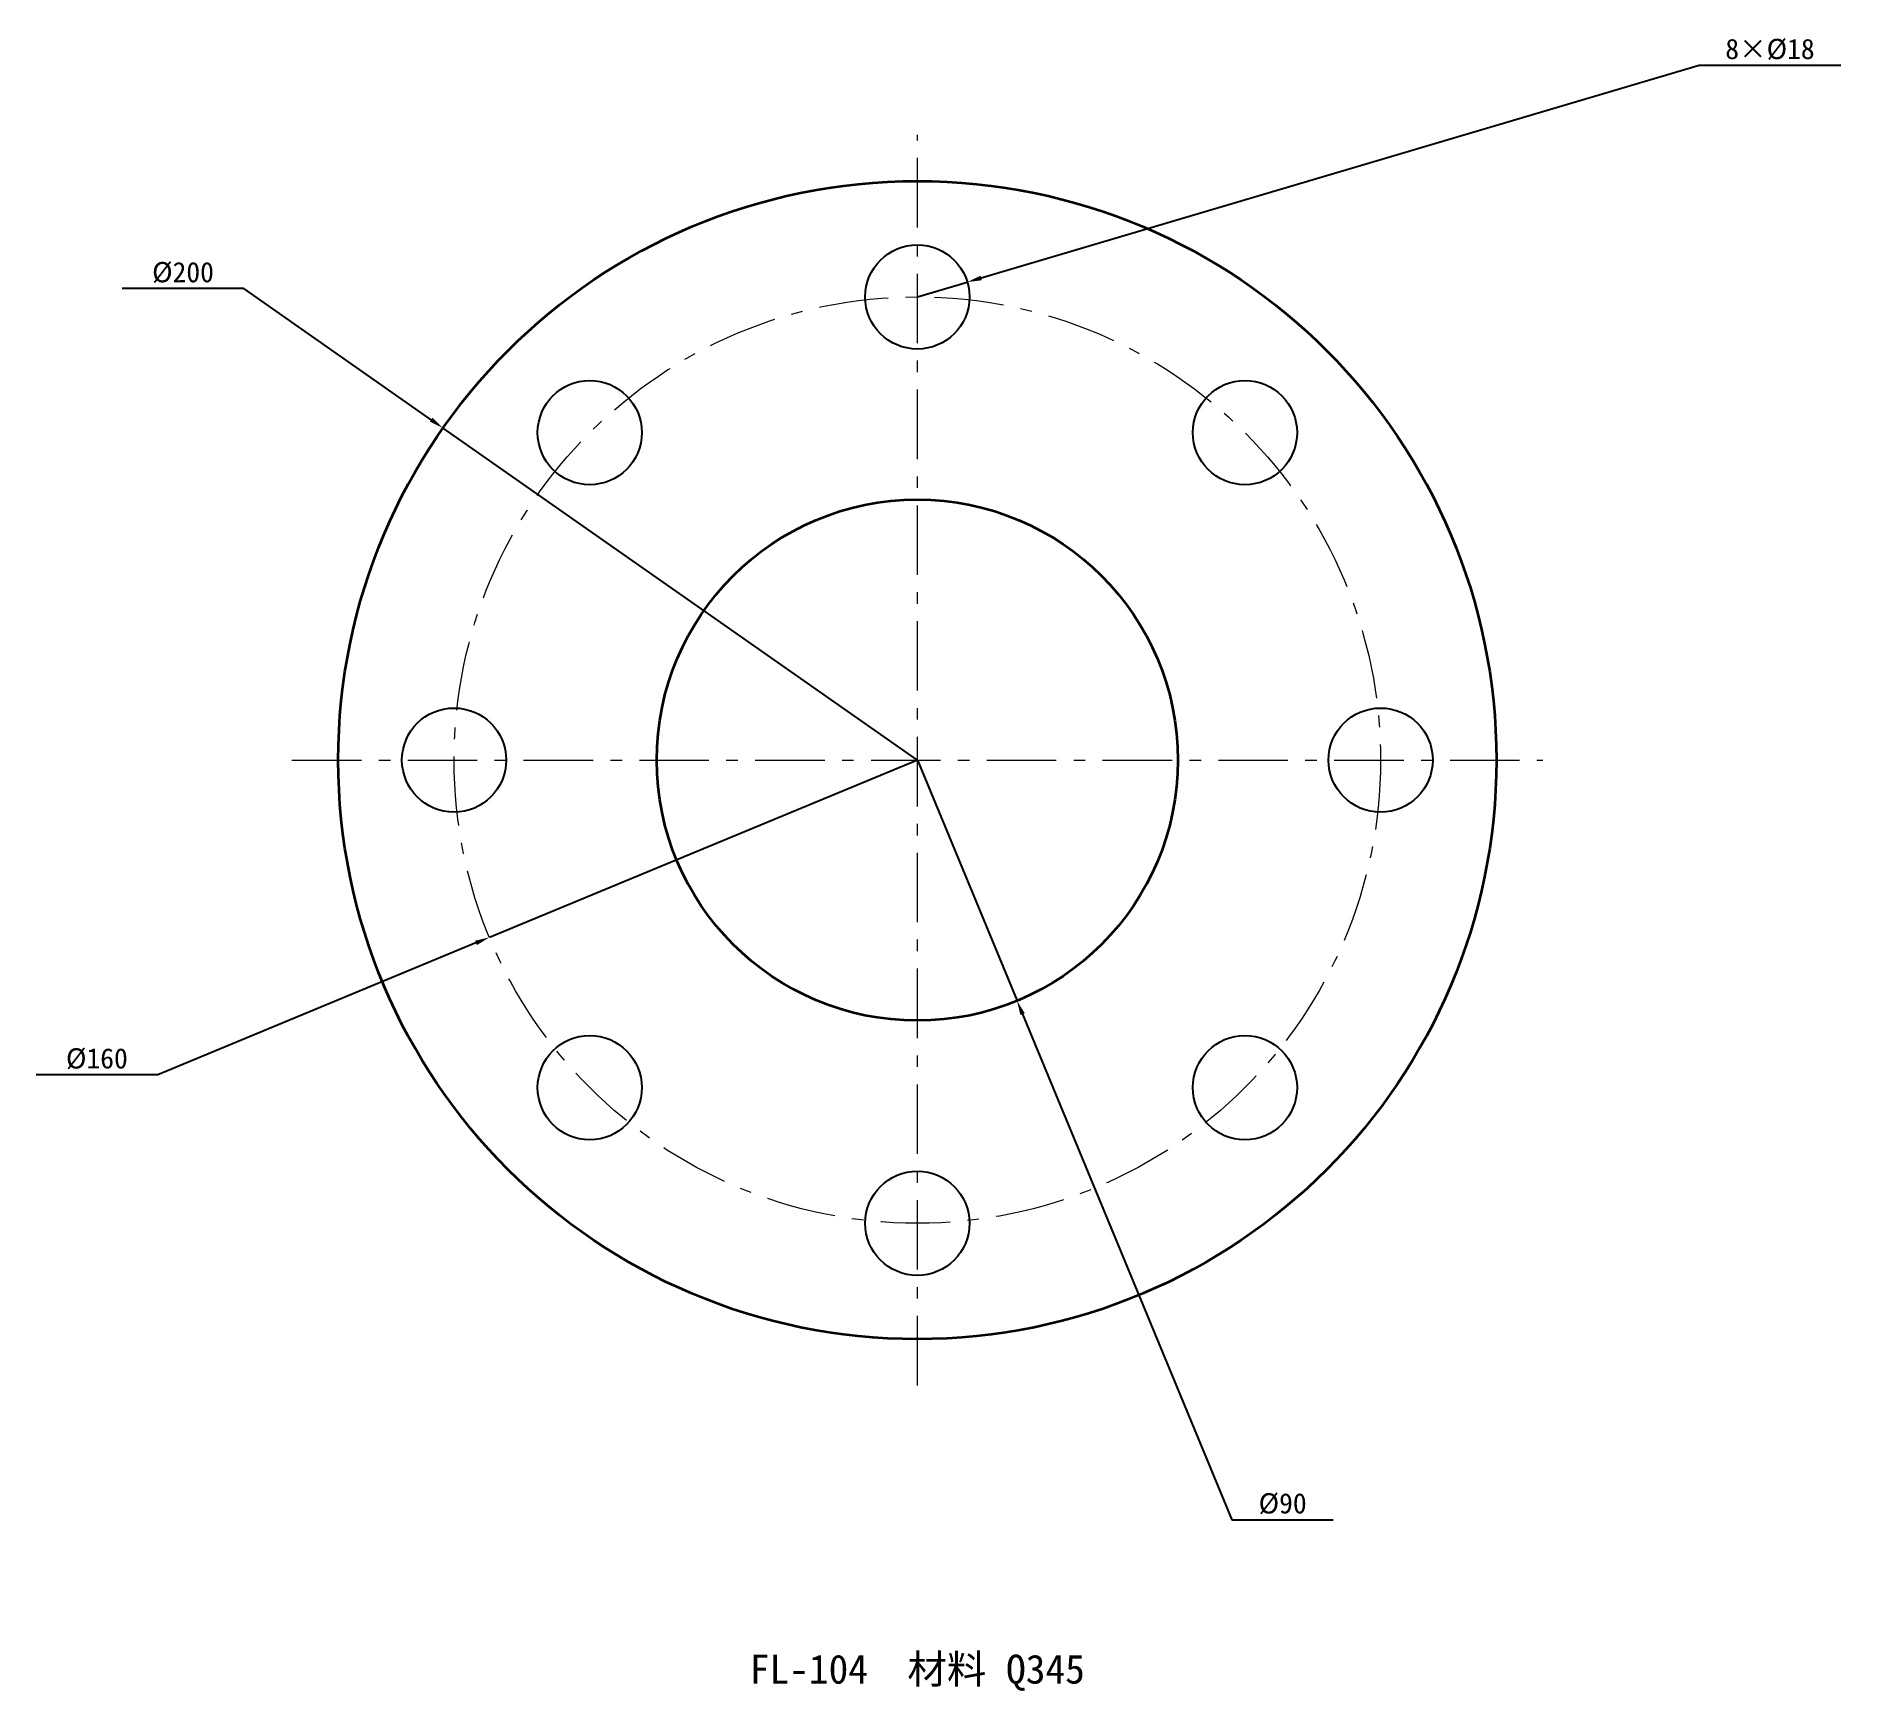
# Model space of a CAD drawing. Header units: millimetres. Extents: x -152 to 160, y -161 to 125.
import ezdxf
from ezdxf.enums import TextEntityAlignment as Align

# ---------------------------------------------------------------- set-up
doc = ezdxf.new("R2010")
doc.units = ezdxf.units.MM
doc.linetypes.add('CENTER', pattern=[20, 12, -3, 2, -3])
for name, color, linetype, lineweight in [('AXES', 7, 'CENTER', 13), ('BORE', 7, 'Continuous', 35), ('DIMENSIONS', 7, 'Continuous', 18), ('HOLES', 7, 'Continuous', 25), ('NOTES', 7, 'Continuous', 25), ('OUTER', 7, 'Continuous', 35), ('PITCH', 7, 'CENTER', 13)]:
    doc.layers.add(name, color=color, linetype=linetype, lineweight=lineweight)
doc.styles.add('CN', font='simhei.ttf')
doc.dimstyles.new('FLANGE_MM', dxfattribs={"dimtxt": 3.5, "dimasz": 2.5, "dimexe": 1.25, "dimexo": 0.625, "dimgap": 1, "dimtad": 1, "dimtih": 1, "dimtoh": 1, "dimdec": 0, "dimtxsty": 'CN', "dimcen": 0, "dimazin": 3, "dimtfac": 1, "dimtmove": 1, "dimatfit": 3})

msp = doc.modelspace()

# ---------------------------------------------------------------- linework, layer by layer
at = {"layer": 'AXES', "linetype": 'CENTER'}
for p, q in [((0, -108), (0, 108)), ((-108, 0), (108, 0))]:
    msp.add_line(p, q, dxfattribs=at)
at = {"layer": 'BORE'}
msp.add_circle((0, 0), 45, dxfattribs=at)
at = {"layer": 'HOLES'}
for centre in [(0, 80), (-56.57, 56.57), (56.57, 56.57), (-80, 0), (80, 0), (-56.57, -56.57), (56.57, -56.57), (0, -80)]:
    msp.add_circle(centre, 9, dxfattribs=at)
at = {"layer": 'OUTER'}
msp.add_circle((0, 0), 100, dxfattribs=at)
at = {"layer": 'PITCH', "linetype": 'CENTER'}
msp.add_circle((0, 0), 80, dxfattribs=at)

# ---------------------------------------------------------------- texts
at = {"layer": 'NOTES', "style": 'CN'}
msp.add_text('FL-104  材料 Q345', height=5, dxfattribs=at).set_placement((0, -157), align=Align.MIDDLE_CENTER)

# ---------------------------------------------------------------- dimensions: what is measured, and where the dimension line sits
at = {"layer": 'DIMENSIONS'}
for center, radius, location, text in [((0, 80), 9, (135, 120), '8×%%c18'), ((0, 0), 100, (-116.32, 81.45), '%%c200'), ((0, 0), 45, (54.34, -131.19), '%%c90'), ((0, 0), 80, (-131.19, -54.34), '%%c160')]:
    msp.add_diameter_dim(center=center, radius=radius, location=location, text=text, dimstyle='FLANGE_MM', dxfattribs=at).render()

doc.saveas('drawing.dxf')
